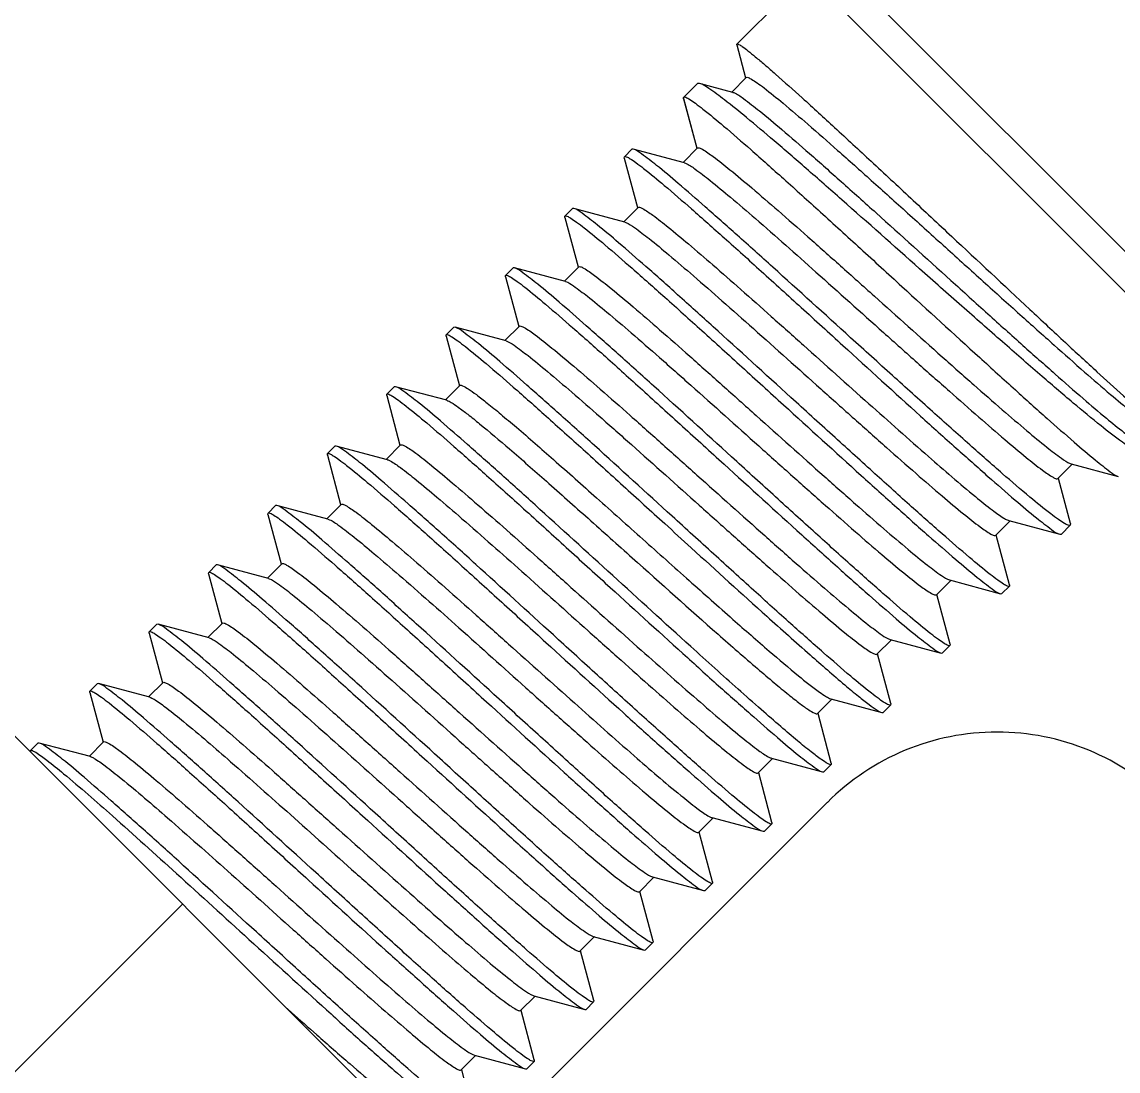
# Model space of a CAD drawing. Extents: x -1396510 to 1250330, y -1892470 to 1623980.
# Drawn here: x -1171355.9 to -1171247.2, y -62506.5 to -62402.5 of the extents above; entities that cross this region are included whole.
import ezdxf

# ---------------------------------------------------------------- set-up
doc = ezdxf.new("R2010")
doc.units = 0
doc.header["$LTSCALE"] = 1000
doc.header["$MEASUREMENT"] = 0

msp = doc.modelspace()

# ---------------------------------------------------------------- linework, layer by layer
at = {"linetype": 'Continuous'}
for p, q in [((-1171231.93, -62439.85), (-1171279.8, -62391.98)), ((-1171285.01, -62404.68), (-1171278.08, -62397.74)), ((-1171278.08, -62397.74), (-1171237.69, -62438.13)), ((-1171285.02, -62404.76), (-1171285.01, -62404.68)), ((-1171285.02, -62404.76), (-1171284.15, -62408.01)), ((-1171284.1, -62408), (-1171285.53, -62409.43)), ((-1171290.29, -62409.95), (-1171288.93, -62408.59)), ((-1171288.72, -62408.58), (-1171288.93, -62408.59)), ((-1171285.41, -62409.46), (-1171288.72, -62408.58)), ((-1171285.41, -62409.46), (-1171285.32, -62409.49)), ((-1171290.3, -62409.98), (-1171290.29, -62409.95)), ((-1171290.3, -62410.09), (-1171290.3, -62409.98)), ((-1171288.95, -62415.02), (-1171290.3, -62409.98)), ((-1171290.3, -62410.09), (-1171288.98, -62415)), ((-1171288.93, -62414.98), (-1171290.35, -62416.41)), ((-1171296.19, -62415.98), (-1171296.18, -62415.84)), ((-1171296.19, -62415.98), (-1171294.87, -62420.89)), ((-1171296.18, -62415.84), (-1171295.44, -62415.1)), ((-1171295.3, -62415.09), (-1171295.44, -62415.1)), ((-1171290.23, -62416.44), (-1171295.3, -62415.09)), ((-1171290.23, -62416.44), (-1171290.1, -62416.49)), ((-1171302.07, -62421.73), (-1171301.33, -62420.99)), ((-1171301.19, -62420.98), (-1171301.33, -62420.99)), ((-1171296.12, -62422.33), (-1171301.19, -62420.98)), ((-1171294.81, -62420.87), (-1171296.24, -62422.3)), ((-1171302.08, -62421.87), (-1171302.07, -62421.73)), ((-1171302.08, -62421.87), (-1171300.76, -62426.78)), ((-1171296.12, -62422.33), (-1171296.04, -62422.36)), ((-1171307.96, -62427.62), (-1171307.22, -62426.88)), ((-1171307.08, -62426.87), (-1171307.22, -62426.88)), ((-1171302.01, -62428.22), (-1171307.08, -62426.87)), ((-1171300.7, -62426.76), (-1171302.13, -62428.19)), ((-1171307.97, -62427.76), (-1171307.96, -62427.62)), ((-1171307.97, -62427.76), (-1171306.65, -62432.67)), ((-1171313.85, -62433.65), (-1171313.84, -62433.51)), ((-1171313.84, -62433.51), (-1171313.11, -62432.77)), ((-1171312.97, -62432.76), (-1171313.11, -62432.77)), ((-1171307.9, -62434.11), (-1171312.97, -62432.76)), ((-1171306.59, -62432.65), (-1171308.02, -62434.08)), ((-1171313.85, -62433.65), (-1171312.54, -62438.56)), ((-1171319.73, -62439.4), (-1171319, -62438.66)), ((-1171318.86, -62438.65), (-1171319, -62438.66)), ((-1171313.79, -62440), (-1171318.86, -62438.65)), ((-1171312.48, -62438.54), (-1171313.91, -62439.97)), ((-1171390.49, -62439.47), (-1171189.09, -62640.87)), ((-1171319.74, -62439.54), (-1171319.73, -62439.4)), ((-1171319.74, -62439.54), (-1171318.43, -62444.45)), ((-1171318.37, -62444.43), (-1171319.8, -62445.86)), ((-1171325.63, -62445.43), (-1171325.62, -62445.29)), ((-1171325.63, -62445.43), (-1171324.32, -62450.34)), ((-1171325.62, -62445.29), (-1171324.89, -62444.55)), ((-1171324.75, -62444.54), (-1171324.89, -62444.55)), ((-1171319.68, -62445.89), (-1171324.75, -62444.54)), ((-1171253.19, -62447.76), (-1171251.76, -62446.33)), ((-1171251.96, -62446.27), (-1171251.88, -62446.3)), ((-1171251.88, -62446.3), (-1171247.22, -62447.55)), ((-1171251.94, -62452.22), (-1171253.13, -62447.75)), ((-1171331.51, -62451.18), (-1171330.78, -62450.44)), ((-1171330.64, -62450.43), (-1171330.78, -62450.44)), ((-1171325.57, -62451.78), (-1171330.64, -62450.43)), ((-1171324.26, -62450.32), (-1171325.69, -62451.75)), ((-1171331.52, -62451.32), (-1171331.51, -62451.18)), ((-1171331.52, -62451.32), (-1171330.21, -62456.23)), ((-1171325.57, -62451.78), (-1171325.41, -62451.84)), ((-1171259.35, -62453.39), (-1171257.92, -62451.97)), ((-1171258.04, -62451.93), (-1171252.98, -62453.29)), ((-1171252.84, -62453.28), (-1171251.96, -62452.39)), ((-1171251.94, -62452.22), (-1171251.96, -62452.39)), ((-1171257.99, -62458.3), (-1171259.3, -62453.38)), ((-1171252.98, -62453.29), (-1171252.84, -62453.28)), ((-1171337.4, -62457.07), (-1171336.67, -62456.33)), ((-1171336.53, -62456.32), (-1171336.67, -62456.33)), ((-1171331.46, -62457.67), (-1171336.53, -62456.32)), ((-1171330.15, -62456.21), (-1171331.58, -62457.64)), ((-1171337.41, -62457.21), (-1171337.4, -62457.07)), ((-1171337.41, -62457.21), (-1171336.1, -62462.12)), ((-1171331.46, -62457.67), (-1171331.41, -62457.69)), ((-1171265.24, -62459.28), (-1171263.81, -62457.86)), ((-1171263.93, -62457.82), (-1171258.87, -62459.18)), ((-1171258.73, -62459.17), (-1171258, -62458.44)), ((-1171257.99, -62458.3), (-1171258, -62458.44)), ((-1171263.88, -62464.19), (-1171265.19, -62459.27)), ((-1171258.87, -62459.18), (-1171258.73, -62459.17)), ((-1171343.29, -62462.96), (-1171342.56, -62462.22)), ((-1171342.42, -62462.21), (-1171342.56, -62462.22)), ((-1171337.35, -62463.56), (-1171342.42, -62462.21)), ((-1171336.04, -62462.1), (-1171337.47, -62463.53)), ((-1171343.3, -62463.1), (-1171343.29, -62462.96)), ((-1171343.3, -62463.1), (-1171341.99, -62468.01)), ((-1171271.13, -62465.17), (-1171269.7, -62463.75)), ((-1171269.82, -62463.71), (-1171264.76, -62465.07)), ((-1171264.76, -62465.07), (-1171264.62, -62465.06)), ((-1171264.62, -62465.06), (-1171263.89, -62464.33)), ((-1171263.88, -62464.19), (-1171263.89, -62464.33)), ((-1171269.77, -62470.08), (-1171271.08, -62465.16)), ((-1171349.18, -62468.85), (-1171348.45, -62468.11)), ((-1171348.31, -62468.1), (-1171348.45, -62468.11)), ((-1171343.24, -62469.45), (-1171348.31, -62468.1)), ((-1171341.93, -62467.99), (-1171343.36, -62469.42)), ((-1171349.19, -62468.99), (-1171349.18, -62468.85)), ((-1171349.19, -62468.99), (-1171347.88, -62473.9)), ((-1171277.02, -62471.06), (-1171275.59, -62469.64)), ((-1171275.71, -62469.6), (-1171270.65, -62470.96)), ((-1171270.51, -62470.95), (-1171269.78, -62470.22)), ((-1171269.77, -62470.08), (-1171269.78, -62470.22)), ((-1171275.66, -62475.97), (-1171276.97, -62471.05)), ((-1171270.65, -62470.96), (-1171270.51, -62470.95)), ((-1171355.09, -62474.75), (-1171355.07, -62474.74)), ((-1171355.07, -62474.74), (-1171354.34, -62474)), ((-1171355.07, -62474.74), (-1171355.06, -62474.73)), ((-1171354.2, -62473.99), (-1171354.34, -62474)), ((-1171349.13, -62475.34), (-1171354.2, -62473.99)), ((-1171347.82, -62473.88), (-1171349.25, -62475.31)), ((-1171282.91, -62476.95), (-1171281.48, -62475.52)), ((-1171281.6, -62475.49), (-1171276.54, -62476.85)), ((-1171281.55, -62481.86), (-1171282.86, -62476.94)), ((-1171276.54, -62476.85), (-1171276.4, -62476.84)), ((-1171276.4, -62476.84), (-1171275.67, -62476.11)), ((-1171275.66, -62475.97), (-1171275.67, -62476.11)), ((-1171276.05, -62479.87), (-1171309.7, -62513.53)), ((-1171287.49, -62481.38), (-1171282.43, -62482.74)), ((-1171288.8, -62482.84), (-1171287.37, -62481.41)), ((-1171282.29, -62482.73), (-1171281.56, -62482)), ((-1171281.55, -62481.86), (-1171281.56, -62482)), ((-1171287.44, -62487.75), (-1171288.75, -62482.83)), ((-1171282.43, -62482.74), (-1171282.29, -62482.73)), ((-1171294.69, -62488.73), (-1171293.26, -62487.3)), ((-1171293.38, -62487.27), (-1171288.32, -62488.63)), ((-1171288.18, -62488.62), (-1171287.45, -62487.89)), ((-1171287.44, -62487.75), (-1171287.45, -62487.89)), ((-1171293.33, -62493.64), (-1171294.64, -62488.72)), ((-1171288.32, -62488.63), (-1171288.18, -62488.62)), ((-1171366.93, -62516.88), (-1171340.01, -62489.96)), ((-1171300.58, -62494.62), (-1171299.15, -62493.19)), ((-1171299.27, -62493.16), (-1171294.21, -62494.52)), ((-1171294.07, -62494.51), (-1171293.34, -62493.78)), ((-1171293.33, -62493.64), (-1171293.34, -62493.78)), ((-1171299.22, -62499.53), (-1171300.53, -62494.61)), ((-1171294.21, -62494.52), (-1171294.07, -62494.51)), ((-1171306.47, -62500.51), (-1171305.04, -62499.08)), ((-1171305.23, -62499.03), (-1171305.16, -62499.05)), ((-1171305.16, -62499.05), (-1171300.1, -62500.41)), ((-1171299.96, -62500.4), (-1171299.23, -62499.67)), ((-1171299.22, -62499.53), (-1171299.23, -62499.67)), ((-1171305.11, -62505.42), (-1171306.42, -62500.5)), ((-1171300.1, -62500.41), (-1171299.96, -62500.4)), ((-1171327.31, -62502.38), (-1171326.69, -62502.92)), ((-1171312.36, -62506.4), (-1171310.93, -62504.97)), ((-1171311.22, -62504.88), (-1171311.05, -62504.94)), ((-1171311.05, -62504.94), (-1171305.99, -62506.3)), ((-1171311, -62511.3), (-1171312.31, -62506.39)), ((-1171305.99, -62506.3), (-1171305.85, -62506.29)), ((-1171305.85, -62506.29), (-1171305.12, -62505.56)), ((-1171305.11, -62505.42), (-1171305.12, -62505.56))]:
    msp.add_line(p, q, dxfattribs=at)
for centre, radius, start, end in [((-1171259.22, -62496.7), 23.8, 44.9999, 135.0001), ((-1170677.4, -61767.7), 980.88, 228.30705, 228.50346)]:
    msp.add_arc(centre, radius, start, end, dxfattribs=at)
for points, knots in [([(-1171285.01, -62404.68), (-1171284.97, -62404.64), (-1171284.74, -62404.75), (-1171284.42, -62404.95), (-1171283.85, -62405.39), (-1171283.13, -62405.98), (-1171282.21, -62406.76), (-1171280.65, -62408.11), (-1171278.34, -62410.19), (-1171275.18, -62413.08), (-1171271.6, -62416.39), (-1171267.73, -62420), (-1171265.07, -62422.49), (-1171263.71, -62423.76)], [0, 0, 0, 0, 0.005975, 0.020757, 0.044787, 0.077931, 0.119904, 0.170322, 0.294497, 0.445723, 0.618225, 0.805372, 1, 1, 1, 1]), ([(-1171284.1, -62408), (-1171284.05, -62407.95), (-1171283.82, -62408.01), (-1171283.5, -62408.2), (-1171282.95, -62408.55), (-1171281.91, -62409.33), (-1171280.23, -62410.7), (-1171277.8, -62412.78), (-1171274.89, -62415.33), (-1171271.6, -62418.27), (-1171268.04, -62421.48), (-1171264.34, -62424.82), (-1171260.63, -62428.18), (-1171257.04, -62431.42), (-1171253.69, -62434.41), (-1171250.7, -62437.07), (-1171248.16, -62439.26), (-1171246.15, -62440.96), (-1171244.73, -62442.02), (-1171243.98, -62442.57), (-1171243.69, -62442.65)], [0, 0, 0, 0, 0.003408, 0.010859, 0.022746, 0.039043, 0.084265, 0.144846, 0.218467, 0.302327, 0.393271, 0.487922, 0.582812, 0.674511, 0.759756, 0.835562, 0.899325, 0.948916, 0.982758, 1, 1, 1, 1]), ([(-1171266.9, -62426.95), (-1171269.47, -62424.67), (-1171273.21, -62421.35), (-1171278.02, -62417.12), (-1171281.17, -62414.39), (-1171283.86, -62412.12), (-1171286.01, -62410.36), (-1171287.55, -62409.24), (-1171288.39, -62408.67), (-1171288.72, -62408.58)], [0, 0, 0, 0, 0.36061, 0.525686, 0.673058, 0.797798, 0.895751, 0.96375, 1, 1, 1, 1]), ([(-1171285.32, -62409.49), (-1171284.98, -62409.62), (-1171284.12, -62410.25), (-1171282.54, -62411.47), (-1171280.37, -62413.31), (-1171277.67, -62415.65), (-1171274.56, -62418.41), (-1171269.89, -62422.6), (-1171265.05, -62426.98), (-1171260.2, -62431.37), (-1171256.76, -62434.47), (-1171253.61, -62437.27), (-1171250.85, -62439.69), (-1171248.59, -62441.62), (-1171247.02, -62442.9), (-1171246.06, -62443.61), (-1171245.56, -62443.94), (-1171245.26, -62444.1), (-1171245.05, -62444.15), (-1171245.01, -62444.11)], [0, 0, 0, 0, 0.020955, 0.059103, 0.113123, 0.180989, 0.260159, 0.347694, 0.534881, 0.627806, 0.715891, 0.796084, 0.865657, 0.922292, 0.964169, 0.979163, 0.990063, 0.996877, 1, 1, 1, 1]), ([(-1171290.29, -62409.95), (-1171290.24, -62409.9), (-1171289.99, -62409.98), (-1171289.65, -62410.19), (-1171289.06, -62410.59), (-1171287.94, -62411.46), (-1171286.1, -62412.99), (-1171283.45, -62415.3), (-1171280.25, -62418.15), (-1171276.63, -62421.42), (-1171272.72, -62424.99), (-1171270.03, -62427.45), (-1171268.66, -62428.71)], [0, 0, 0, 0, 0.006592, 0.021615, 0.045765, 0.07897, 0.171361, 0.295434, 0.446486, 0.618762, 0.805651, 1, 1, 1, 1]), ([(-1171288.93, -62414.98), (-1171288.89, -62414.94), (-1171288.68, -62414.98), (-1171288.18, -62415.25), (-1171287.12, -62415.99), (-1171285.52, -62417.27), (-1171283.38, -62419.07), (-1171280.81, -62421.29), (-1171277.88, -62423.87), (-1171274.7, -62426.7), (-1171270.27, -62430.67), (-1171265.87, -62434.62), (-1171261.64, -62438.37), (-1171258.84, -62440.83), (-1171256.43, -62442.89), (-1171254.48, -62444.52), (-1171253.06, -62445.6), (-1171252.28, -62446.15), (-1171251.96, -62446.27)], [0, 0, 0, 0, 0.003423, 0.010579, 0.037456, 0.080663, 0.138775, 0.209755, 0.291087, 0.37988, 0.472977, 0.658847, 0.745051, 0.822663, 0.888974, 0.9417, 0.979072, 1, 1, 1, 1]), ([(-1171296.18, -62415.84), (-1171296.13, -62415.79), (-1171295.88, -62415.87), (-1171295.54, -62416.08), (-1171294.95, -62416.48), (-1171293.82, -62417.35), (-1171291.98, -62418.88), (-1171289.33, -62421.18), (-1171286.13, -62424.02), (-1171282.5, -62427.29), (-1171278.58, -62430.85), (-1171275.88, -62433.31), (-1171274.51, -62434.56)], [0, 0, 0, 0, 0.006599, 0.021626, 0.045783, 0.07899, 0.17139, 0.295472, 0.446527, 0.618792, 0.805664, 1, 1, 1, 1]), ([(-1171273.74, -62433.79), (-1171276.31, -62431.46), (-1171280.05, -62428.06), (-1171284.86, -62423.74), (-1171287.98, -62420.96), (-1171290.64, -62418.66), (-1171292.74, -62416.87), (-1171294.21, -62415.76), (-1171294.99, -62415.18), (-1171295.3, -62415.09)], [0, 0, 0, 0, 0.364383, 0.530802, 0.678899, 0.80359, 0.900608, 0.966703, 1, 1, 1, 1]), ([(-1171290.1, -62416.49), (-1171289.77, -62416.63), (-1171288.95, -62417.21), (-1171287.48, -62418.34), (-1171285.49, -62420), (-1171281.98, -62423.01), (-1171276.93, -62427.5), (-1171271.6, -62432.28), (-1171267.19, -62436.22), (-1171264.04, -62439.02), (-1171261.15, -62441.57), (-1171258.62, -62443.76), (-1171256.52, -62445.52), (-1171254.95, -62446.78), (-1171253.92, -62447.5), (-1171253.42, -62447.77), (-1171253.22, -62447.8), (-1171253.19, -62447.76)], [0, 0, 0, 0, 0.022337, 0.061116, 0.115132, 0.182525, 0.347585, 0.533263, 0.62576, 0.713694, 0.794001, 0.863897, 0.920985, 0.963343, 0.989649, 0.996648, 1, 1, 1, 1]), ([(-1171279.66, -62439.72), (-1171282.23, -62437.38), (-1171285.96, -62433.97), (-1171290.76, -62429.64), (-1171293.89, -62426.86), (-1171296.54, -62424.55), (-1171298.63, -62422.76), (-1171300.11, -62421.66), (-1171300.88, -62421.06), (-1171301.19, -62420.98)], [0, 0, 0, 0, 0.364458, 0.5309, 0.679013, 0.803707, 0.900705, 0.96676, 1, 1, 1, 1]), ([(-1171294.81, -62420.87), (-1171294.78, -62420.84), (-1171294.59, -62420.86), (-1171294.12, -62421.11), (-1171293.15, -62421.78), (-1171291.66, -62422.96), (-1171289.67, -62424.62), (-1171287.28, -62426.68), (-1171284.54, -62429.08), (-1171281.55, -62431.74), (-1171277.32, -62435.52), (-1171272.14, -62440.17), (-1171266.47, -62445.2), (-1171262.4, -62448.73), (-1171259.89, -62450.74), (-1171258.95, -62451.44), (-1171258.55, -62451.68)], [0, 0, 0, 0, 0.003276, 0.010003, 0.035189, 0.075723, 0.130391, 0.197437, 0.274674, 0.359569, 0.449334, 0.631602, 0.797703, 0.926003, 0.970542, 1, 1, 1, 1]), ([(-1171302.07, -62421.73), (-1171302.02, -62421.68), (-1171301.77, -62421.76), (-1171301.43, -62421.97), (-1171300.84, -62422.37), (-1171299.71, -62423.24), (-1171297.87, -62424.77), (-1171295.22, -62427.07), (-1171292.02, -62429.91), (-1171288.39, -62433.18), (-1171284.47, -62436.74), (-1171281.77, -62439.2), (-1171280.4, -62440.45)], [0, 0, 0, 0, 0.006599, 0.021626, 0.045783, 0.07899, 0.171387, 0.295463, 0.446517, 0.618788, 0.805663, 1, 1, 1, 1]), ([(-1171296.04, -62422.36), (-1171295.73, -62422.48), (-1171294.95, -62423.03), (-1171293.53, -62424.1), (-1171291.59, -62425.72), (-1171289.18, -62427.78), (-1171286.39, -62430.22), (-1171282.19, -62433.95), (-1171277.82, -62437.87), (-1171273.42, -62441.8), (-1171270.27, -62444.61), (-1171267.38, -62447.16), (-1171264.83, -62449.36), (-1171262.72, -62451.13), (-1171261.13, -62452.4), (-1171260.09, -62453.13), (-1171259.59, -62453.4), (-1171259.39, -62453.43), (-1171259.35, -62453.39)], [0, 0, 0, 0, 0.020991, 0.058538, 0.11151, 0.178089, 0.255944, 0.342332, 0.528306, 0.621317, 0.709946, 0.791063, 0.861805, 0.919689, 0.962708, 0.989461, 0.996585, 1, 1, 1, 1]), ([(-1171263.71, -62423.76), (-1171261.13, -62426.17), (-1171257.38, -62429.68), (-1171252.58, -62434.15), (-1171249.49, -62437.01), (-1171246.88, -62439.37), (-1171245.06, -62440.99), (-1171243.92, -62441.97), (-1171243.32, -62442.46), (-1171242.89, -62442.77), (-1171242.66, -62442.93), (-1171242.57, -62442.95)], [0, 0, 0, 0, 0.370672, 0.539326, 0.688624, 0.813221, 0.908664, 0.94435, 0.971581, 0.990141, 1, 1, 1, 1]), ([(-1171285.55, -62445.6), (-1171288.12, -62443.27), (-1171291.85, -62439.86), (-1171296.65, -62435.53), (-1171299.78, -62432.75), (-1171302.43, -62430.44), (-1171304.52, -62428.65), (-1171306, -62427.55), (-1171306.77, -62426.95), (-1171307.08, -62426.87)], [0, 0, 0, 0, 0.364461, 0.530908, 0.679021, 0.80371, 0.900704, 0.966759, 1, 1, 1, 1]), ([(-1171300.7, -62426.76), (-1171300.67, -62426.72), (-1171300.46, -62426.76), (-1171299.95, -62427.03), (-1171298.9, -62427.78), (-1171297.28, -62429.07), (-1171295.13, -62430.87), (-1171292.55, -62433.11), (-1171289.61, -62435.7), (-1171286.42, -62438.54), (-1171281.98, -62442.52), (-1171277.58, -62446.46), (-1171273.36, -62450.2), (-1171270.59, -62452.63), (-1171268.21, -62454.65), (-1171266.32, -62456.23), (-1171264.96, -62457.23), (-1171264.23, -62457.74), (-1171263.93, -62457.82)], [0, 0, 0, 0, 0.003453, 0.010691, 0.037881, 0.081592, 0.14037, 0.212138, 0.294327, 0.383985, 0.477885, 0.664851, 0.751185, 0.82854, 0.894141, 0.945651, 0.981282, 1, 1, 1, 1]), ([(-1171244.76, -62445.2), (-1171244.82, -62445.25), (-1171245.08, -62445.23), (-1171245.75, -62444.89), (-1171247.09, -62443.98), (-1171249.15, -62442.36), (-1171251.87, -62440.11), (-1171255.12, -62437.33), (-1171258.8, -62434.11), (-1171262.78, -62430.61), (-1171265.51, -62428.18), (-1171266.9, -62426.95)], [0, 0, 0, 0, 0.00776, 0.023279, 0.080973, 0.173371, 0.297247, 0.447964, 0.619802, 0.806185, 1, 1, 1, 1]), ([(-1171307.96, -62427.62), (-1171307.91, -62427.57), (-1171307.66, -62427.65), (-1171307.32, -62427.86), (-1171306.73, -62428.26), (-1171305.6, -62429.13), (-1171303.76, -62430.66), (-1171301.11, -62432.96), (-1171297.9, -62435.8), (-1171294.28, -62439.07), (-1171290.36, -62442.63), (-1171287.66, -62445.09), (-1171286.29, -62446.34)], [0, 0, 0, 0, 0.006599, 0.021625, 0.045781, 0.078987, 0.171384, 0.295462, 0.446514, 0.618783, 0.805661, 1, 1, 1, 1]), ([(-1171302.01, -62428.22), (-1171301.72, -62428.3), (-1171300.99, -62428.82), (-1171299.63, -62429.82), (-1171297.74, -62431.39), (-1171295.36, -62433.42), (-1171292.59, -62435.84), (-1171288.37, -62439.58), (-1171283.97, -62443.53), (-1171279.53, -62447.5), (-1171276.34, -62450.34), (-1171273.4, -62452.93), (-1171270.81, -62455.17), (-1171268.66, -62456.98), (-1171267.05, -62458.27), (-1171265.99, -62459.01), (-1171265.49, -62459.29), (-1171265.28, -62459.32), (-1171265.24, -62459.28)], [0, 0, 0, 0, 0.01868, 0.054278, 0.105765, 0.171349, 0.248696, 0.335028, 0.522011, 0.615926, 0.705601, 0.787809, 0.859594, 0.918387, 0.96211, 0.989307, 0.996546, 1, 1, 1, 1]), ([(-1171268.66, -62428.71), (-1171266.09, -62431.06), (-1171262.34, -62434.49), (-1171257.54, -62438.85), (-1171254.42, -62441.66), (-1171251.78, -62443.98), (-1171249.71, -62445.77), (-1171248.26, -62446.88), (-1171247.51, -62447.47), (-1171247.22, -62447.55)], [0, 0, 0, 0, 0.366158, 0.533208, 0.681646, 0.806314, 0.902893, 0.968094, 1, 1, 1, 1]), ([(-1171313.84, -62433.51), (-1171313.8, -62433.46), (-1171313.55, -62433.54), (-1171313.21, -62433.75), (-1171312.62, -62434.15), (-1171311.49, -62435.02), (-1171309.65, -62436.55), (-1171307, -62438.85), (-1171303.79, -62441.69), (-1171300.17, -62444.96), (-1171296.25, -62448.52), (-1171293.55, -62450.98), (-1171292.18, -62452.23)], [0, 0, 0, 0, 0.006599, 0.021626, 0.045784, 0.078991, 0.17139, 0.295471, 0.446526, 0.618793, 0.805664, 1, 1, 1, 1]), ([(-1171291.44, -62451.49), (-1171294.01, -62449.16), (-1171297.74, -62445.75), (-1171302.54, -62441.42), (-1171305.67, -62438.64), (-1171308.32, -62436.33), (-1171310.41, -62434.54), (-1171311.89, -62433.44), (-1171312.66, -62432.84), (-1171312.97, -62432.76)], [0, 0, 0, 0, 0.364466, 0.530912, 0.679022, 0.803712, 0.900708, 0.966761, 1, 1, 1, 1]), ([(-1171306.59, -62432.65), (-1171306.56, -62432.61), (-1171306.35, -62432.65), (-1171305.84, -62432.92), (-1171304.79, -62433.67), (-1171303.17, -62434.96), (-1171301.02, -62436.76), (-1171298.44, -62439), (-1171295.5, -62441.59), (-1171292.31, -62444.43), (-1171287.87, -62448.41), (-1171283.47, -62452.35), (-1171279.25, -62456.09), (-1171276.48, -62458.52), (-1171274.1, -62460.54), (-1171272.21, -62462.12), (-1171270.85, -62463.12), (-1171270.12, -62463.63), (-1171269.82, -62463.71)], [0, 0, 0, 0, 0.003454, 0.01069, 0.03788, 0.081592, 0.14037, 0.212137, 0.294327, 0.383985, 0.477885, 0.664852, 0.751185, 0.82854, 0.894141, 0.945652, 0.981282, 1, 1, 1, 1]), ([(-1171307.9, -62434.11), (-1171307.61, -62434.19), (-1171306.88, -62434.71), (-1171305.52, -62435.71), (-1171303.63, -62437.28), (-1171301.25, -62439.31), (-1171298.48, -62441.73), (-1171294.26, -62445.47), (-1171289.86, -62449.42), (-1171285.42, -62453.39), (-1171282.23, -62456.23), (-1171279.29, -62458.82), (-1171276.7, -62461.06), (-1171274.55, -62462.87), (-1171272.94, -62464.16), (-1171271.88, -62464.9), (-1171271.38, -62465.18), (-1171271.17, -62465.21), (-1171271.13, -62465.17)], [0, 0, 0, 0, 0.01868, 0.054279, 0.105765, 0.171349, 0.248696, 0.335028, 0.522011, 0.615925, 0.705601, 0.787808, 0.859593, 0.918386, 0.962109, 0.989307, 0.996546, 1, 1, 1, 1]), ([(-1171274.51, -62434.56), (-1171271.95, -62436.9), (-1171268.21, -62440.3), (-1171263.41, -62444.63), (-1171260.29, -62447.41), (-1171257.64, -62449.72), (-1171255.55, -62451.51), (-1171254.07, -62452.62), (-1171253.29, -62453.21), (-1171252.98, -62453.29)], [0, 0, 0, 0, 0.36438, 0.530794, 0.678893, 0.803589, 0.900608, 0.966702, 1, 1, 1, 1]), ([(-1171251.96, -62452.39), (-1171252, -62452.44), (-1171252.26, -62452.38), (-1171252.61, -62452.17), (-1171253.21, -62451.78), (-1171254.35, -62450.93), (-1171256.21, -62449.41), (-1171258.87, -62447.12), (-1171262.09, -62444.29), (-1171265.72, -62441.03), (-1171269.66, -62437.49), (-1171272.36, -62435.04), (-1171273.74, -62433.79)], [0, 0, 0, 0, 0.006918, 0.022071, 0.046289, 0.079523, 0.171915, 0.295933, 0.446891, 0.619047, 0.805796, 1, 1, 1, 1]), ([(-1171297.33, -62457.38), (-1171299.9, -62455.05), (-1171303.63, -62451.64), (-1171308.43, -62447.31), (-1171311.56, -62444.53), (-1171314.21, -62442.22), (-1171316.3, -62440.43), (-1171317.78, -62439.33), (-1171318.55, -62438.73), (-1171318.86, -62438.65)], [0, 0, 0, 0, 0.364457, 0.5309, 0.679014, 0.803707, 0.900705, 0.966759, 1, 1, 1, 1]), ([(-1171312.48, -62438.54), (-1171312.42, -62438.48), (-1171312.06, -62438.62), (-1171311.59, -62438.91), (-1171310.74, -62439.51), (-1171309.68, -62440.35), (-1171308.36, -62441.43), (-1171306.16, -62443.29), (-1171302.99, -62446.06), (-1171298.82, -62449.77), (-1171294.34, -62453.78), (-1171289.84, -62457.8), (-1171286.86, -62460.45), (-1171285.41, -62461.73)], [0, 0, 0, 0, 0.007395, 0.024841, 0.052899, 0.091256, 0.139324, 0.196326, 0.333257, 0.493011, 0.665004, 0.837814, 1, 1, 1, 1]), ([(-1171319.73, -62439.4), (-1171319.69, -62439.35), (-1171319.44, -62439.43), (-1171319.1, -62439.64), (-1171318.51, -62440.04), (-1171317.38, -62440.91), (-1171315.54, -62442.44), (-1171312.89, -62444.74), (-1171309.68, -62447.58), (-1171306.06, -62450.85), (-1171302.14, -62454.41), (-1171299.44, -62456.87), (-1171298.07, -62458.12)], [0, 0, 0, 0, 0.006598, 0.021625, 0.045781, 0.078988, 0.171384, 0.295459, 0.446511, 0.618782, 0.805661, 1, 1, 1, 1]), ([(-1171313.79, -62440), (-1171313.63, -62440.04), (-1171313.24, -62440.27), (-1171312.56, -62440.74), (-1171311.62, -62441.45), (-1171309.92, -62442.82), (-1171307.32, -62445.03), (-1171303.74, -62448.17), (-1171299.69, -62451.78), (-1171294.02, -62456.85), (-1171289.74, -62460.69), (-1171286.89, -62463.2)], [0, 0, 0, 0, 0.013818, 0.037342, 0.070418, 0.112612, 0.221771, 0.358329, 0.51407, 0.679595, 1, 1, 1, 1]), ([(-1171258, -62458.44), (-1171258.04, -62458.48), (-1171258.29, -62458.4), (-1171258.63, -62458.2), (-1171259.22, -62457.79), (-1171260.35, -62456.93), (-1171262.19, -62455.4), (-1171264.85, -62453.09), (-1171268.05, -62450.25), (-1171271.67, -62446.98), (-1171275.59, -62443.42), (-1171278.29, -62440.97), (-1171279.66, -62439.72)], [0, 0, 0, 0, 0.006599, 0.021626, 0.045783, 0.07899, 0.17139, 0.295472, 0.446527, 0.618792, 0.805664, 1, 1, 1, 1]), ([(-1171280.4, -62440.45), (-1171277.83, -62442.79), (-1171274.1, -62446.19), (-1171269.3, -62450.52), (-1171266.18, -62453.3), (-1171263.53, -62455.61), (-1171261.43, -62457.4), (-1171259.96, -62458.51), (-1171259.18, -62459.1), (-1171258.87, -62459.18)], [0, 0, 0, 0, 0.364388, 0.530807, 0.678903, 0.803593, 0.90061, 0.966703, 1, 1, 1, 1]), ([(-1171318.37, -62444.43), (-1171318.34, -62444.39), (-1171318.14, -62444.42), (-1171317.65, -62444.68), (-1171316.65, -62445.38), (-1171315.11, -62446.61), (-1171313.06, -62448.33), (-1171310.59, -62450.46), (-1171307.76, -62452.94), (-1171304.69, -62455.67), (-1171300.37, -62459.54), (-1171295.13, -62464.24), (-1171290.13, -62468.67), (-1171286.63, -62471.69), (-1171284.61, -62473.38), (-1171283.08, -62474.58), (-1171282.22, -62475.2), (-1171281.86, -62475.38)], [0, 0, 0, 0, 0.003347, 0.010273, 0.036252, 0.078044, 0.134342, 0.203263, 0.282469, 0.369263, 0.460682, 0.644854, 0.810039, 0.878342, 0.933909, 0.974886, 1, 1, 1, 1]), ([(-1171325.62, -62445.29), (-1171325.58, -62445.24), (-1171325.33, -62445.32), (-1171324.99, -62445.53), (-1171324.4, -62445.93), (-1171323.27, -62446.8), (-1171321.43, -62448.33), (-1171318.78, -62450.63), (-1171315.57, -62453.47), (-1171311.95, -62456.74), (-1171308.03, -62460.3), (-1171305.33, -62462.76), (-1171303.96, -62464.01)], [0, 0, 0, 0, 0.006599, 0.021625, 0.045782, 0.078988, 0.171386, 0.295466, 0.446519, 0.618787, 0.805663, 1, 1, 1, 1]), ([(-1171303.22, -62463.27), (-1171305.79, -62460.94), (-1171309.52, -62457.53), (-1171314.32, -62453.2), (-1171317.45, -62450.42), (-1171320.1, -62448.11), (-1171322.19, -62446.32), (-1171323.67, -62445.21), (-1171324.44, -62444.62), (-1171324.75, -62444.54)], [0, 0, 0, 0, 0.364465, 0.530912, 0.679024, 0.803711, 0.900705, 0.96676, 1, 1, 1, 1]), ([(-1171319.4, -62446.01), (-1171319.04, -62446.2), (-1171318.17, -62446.82), (-1171316.64, -62448.03), (-1171314.61, -62449.73), (-1171311.11, -62452.75), (-1171306.11, -62457.18), (-1171300.87, -62461.88), (-1171296.56, -62465.74), (-1171293.49, -62468.47), (-1171290.68, -62470.94), (-1171288.21, -62473.07), (-1171286.16, -62474.78), (-1171284.63, -62476), (-1171283.63, -62476.7), (-1171283.14, -62476.96), (-1171282.95, -62476.99), (-1171282.91, -62476.95)], [0, 0, 0, 0, 0.025452, 0.066707, 0.122484, 0.190926, 0.356185, 0.540209, 0.631499, 0.718144, 0.797196, 0.865969, 0.922139, 0.963832, 0.989749, 0.996659, 1, 1, 1, 1]), ([(-1171286.29, -62446.34), (-1171283.72, -62448.68), (-1171279.99, -62452.08), (-1171275.19, -62456.41), (-1171272.07, -62459.19), (-1171269.42, -62461.5), (-1171267.32, -62463.29), (-1171265.85, -62464.4), (-1171265.07, -62464.99), (-1171264.76, -62465.07)], [0, 0, 0, 0, 0.36438, 0.530799, 0.678898, 0.803591, 0.900607, 0.966701, 1, 1, 1, 1]), ([(-1171263.89, -62464.33), (-1171263.93, -62464.37), (-1171264.18, -62464.29), (-1171264.52, -62464.09), (-1171265.11, -62463.68), (-1171266.24, -62462.82), (-1171268.08, -62461.29), (-1171270.74, -62458.98), (-1171273.94, -62456.14), (-1171277.56, -62452.87), (-1171281.48, -62449.31), (-1171284.18, -62446.86), (-1171285.55, -62445.6)], [0, 0, 0, 0, 0.006598, 0.021625, 0.045781, 0.078987, 0.171384, 0.295461, 0.446511, 0.618782, 0.805661, 1, 1, 1, 1]), ([(-1171309.11, -62469.16), (-1171311.68, -62466.83), (-1171315.41, -62463.42), (-1171320.21, -62459.09), (-1171323.34, -62456.31), (-1171325.99, -62454), (-1171328.08, -62452.21), (-1171329.56, -62451.1), (-1171330.33, -62450.51), (-1171330.64, -62450.43)], [0, 0, 0, 0, 0.364464, 0.530908, 0.67902, 0.803711, 0.900708, 0.966761, 1, 1, 1, 1]), ([(-1171324.26, -62450.32), (-1171324.23, -62450.28), (-1171324.03, -62450.31), (-1171323.56, -62450.56), (-1171322.57, -62451.25), (-1171321.06, -62452.45), (-1171319.05, -62454.13), (-1171316.62, -62456.22), (-1171313.85, -62458.66), (-1171310.82, -62461.35), (-1171306.56, -62465.16), (-1171301.35, -62469.84), (-1171295.68, -62474.86), (-1171291.64, -62478.36), (-1171289.18, -62480.31), (-1171288.27, -62480.98), (-1171287.89, -62481.2)], [0, 0, 0, 0, 0.003305, 0.010114, 0.035629, 0.076684, 0.132028, 0.199852, 0.277906, 0.36359, 0.454044, 0.637108, 0.802836, 0.929298, 0.972356, 1, 1, 1, 1]), ([(-1171331.51, -62451.18), (-1171331.47, -62451.13), (-1171331.22, -62451.21), (-1171330.88, -62451.42), (-1171330.29, -62451.82), (-1171329.16, -62452.69), (-1171327.32, -62454.22), (-1171324.67, -62456.52), (-1171321.46, -62459.36), (-1171317.84, -62462.63), (-1171313.92, -62466.19), (-1171311.22, -62468.65), (-1171309.85, -62469.9)], [0, 0, 0, 0, 0.006599, 0.021626, 0.045784, 0.078991, 0.171389, 0.295469, 0.446525, 0.618793, 0.805664, 1, 1, 1, 1]), ([(-1171325.41, -62451.84), (-1171325.08, -62451.99), (-1171324.26, -62452.57), (-1171322.79, -62453.7), (-1171320.81, -62455.36), (-1171317.33, -62458.34), (-1171312.33, -62462.78), (-1171307.06, -62467.51), (-1171302.7, -62471.41), (-1171299.58, -62474.18), (-1171296.72, -62476.7), (-1171294.21, -62478.87), (-1171292.12, -62480.62), (-1171290.55, -62481.87), (-1171289.53, -62482.59), (-1171289.04, -62482.85), (-1171288.84, -62482.88), (-1171288.8, -62482.84)], [0, 0, 0, 0, 0.022884, 0.062013, 0.116185, 0.183563, 0.348248, 0.533395, 0.625672, 0.713454, 0.793688, 0.863588, 0.920738, 0.96319, 0.989584, 0.996617, 1, 1, 1, 1]), ([(-1171269.78, -62470.22), (-1171269.82, -62470.26), (-1171270.07, -62470.18), (-1171270.41, -62469.98), (-1171271, -62469.57), (-1171272.13, -62468.71), (-1171273.97, -62467.18), (-1171276.63, -62464.87), (-1171279.83, -62462.03), (-1171283.45, -62458.76), (-1171287.37, -62455.2), (-1171290.07, -62452.75), (-1171291.44, -62451.49)], [0, 0, 0, 0, 0.006599, 0.021626, 0.045785, 0.078992, 0.171389, 0.295467, 0.446521, 0.618792, 0.805664, 1, 1, 1, 1]), ([(-1171258.55, -62451.68), (-1171258.5, -62451.72), (-1171258.34, -62451.81), (-1171258.17, -62451.9), (-1171258.04, -62451.93)], [0, 0, 0, 0, 0.319512, 1, 1, 1, 1]), ([(-1171292.18, -62452.23), (-1171291.3, -62453.03), (-1171287.93, -62456.1), (-1171284.56, -62459.17), (-1171282.05, -62461.42)], [0, 0, 0, 0, 0.259954, 1, 1, 1, 1]), ([(-1171315, -62475.05), (-1171317.57, -62472.72), (-1171321.3, -62469.31), (-1171326.1, -62464.98), (-1171329.23, -62462.2), (-1171331.88, -62459.89), (-1171333.97, -62458.1), (-1171335.45, -62456.99), (-1171336.22, -62456.4), (-1171336.53, -62456.32)], [0, 0, 0, 0, 0.364457, 0.530902, 0.679016, 0.803708, 0.900705, 0.966759, 1, 1, 1, 1]), ([(-1171330.15, -62456.21), (-1171330.11, -62456.17), (-1171329.91, -62456.21), (-1171329.4, -62456.48), (-1171328.35, -62457.22), (-1171326.73, -62458.52), (-1171324.58, -62460.32), (-1171322, -62462.56), (-1171319.06, -62465.15), (-1171315.87, -62467.99), (-1171311.43, -62471.97), (-1171307.03, -62475.91), (-1171302.81, -62479.65), (-1171300.04, -62482.08), (-1171297.66, -62484.1), (-1171295.77, -62485.68), (-1171294.41, -62486.68), (-1171293.67, -62487.19), (-1171293.38, -62487.27)], [0, 0, 0, 0, 0.003453, 0.010691, 0.037881, 0.081592, 0.14037, 0.212138, 0.294327, 0.383986, 0.477885, 0.664852, 0.751185, 0.82854, 0.894141, 0.945651, 0.981282, 1, 1, 1, 1]), ([(-1171337.4, -62457.07), (-1171337.36, -62457.02), (-1171337.11, -62457.1), (-1171336.77, -62457.31), (-1171336.18, -62457.71), (-1171335.05, -62458.58), (-1171333.21, -62460.11), (-1171330.56, -62462.41), (-1171327.35, -62465.25), (-1171323.73, -62468.52), (-1171319.81, -62472.08), (-1171317.11, -62474.54), (-1171315.74, -62475.79)], [0, 0, 0, 0, 0.006598, 0.021624, 0.04578, 0.078986, 0.171383, 0.295458, 0.446509, 0.61878, 0.80566, 1, 1, 1, 1]), ([(-1171287.2, -62466.58), (-1171288, -62465.86), (-1171291.39, -62462.8), (-1171294.76, -62459.73), (-1171297.33, -62457.38)], [0, 0, 0, 0, 0.236086, 1, 1, 1, 1]), ([(-1171331.41, -62457.69), (-1171331.1, -62457.8), (-1171330.33, -62458.33), (-1171328.93, -62459.39), (-1171327.01, -62460.99), (-1171324.61, -62463.04), (-1171321.83, -62465.48), (-1171317.62, -62469.21), (-1171313.24, -62473.14), (-1171308.83, -62477.08), (-1171305.67, -62479.9), (-1171302.76, -62482.46), (-1171300.2, -62484.67), (-1171298.07, -62486.46), (-1171296.48, -62487.73), (-1171295.43, -62488.47), (-1171294.93, -62488.74), (-1171294.73, -62488.77), (-1171294.69, -62488.73)], [0, 0, 0, 0, 0.020278, 0.057228, 0.109744, 0.176019, 0.253719, 0.340091, 0.526376, 0.619664, 0.708615, 0.790066, 0.861128, 0.91929, 0.962525, 0.989414, 0.996573, 1, 1, 1, 1]), ([(-1171298.07, -62458.12), (-1171295.5, -62460.46), (-1171291.77, -62463.86), (-1171286.97, -62468.19), (-1171283.85, -62470.97), (-1171281.2, -62473.28), (-1171279.1, -62475.07), (-1171277.63, -62476.18), (-1171276.85, -62476.77), (-1171276.54, -62476.85)], [0, 0, 0, 0, 0.364389, 0.530809, 0.678905, 0.803593, 0.900609, 0.966703, 1, 1, 1, 1]), ([(-1171285.41, -62461.73), (-1171284.22, -62462.78), (-1171282.07, -62464.67), (-1171279.22, -62467.08), (-1171277.34, -62468.61), (-1171276.25, -62469.34), (-1171275.87, -62469.56), (-1171275.71, -62469.6)], [0, 0, 0, 0, 0.381196, 0.68557, 0.895499, 0.961223, 1, 1, 1, 1]), ([(-1171282.05, -62461.42), (-1171280.62, -62462.7), (-1171278.06, -62464.99), (-1171275.04, -62467.63), (-1171273.07, -62469.27), (-1171272.01, -62470.11), (-1171271.25, -62470.65), (-1171270.82, -62470.91), (-1171270.65, -62470.96)], [0, 0, 0, 0, 0.385949, 0.692398, 0.809823, 0.90093, 0.964477, 1, 1, 1, 1]), ([(-1171343.29, -62462.96), (-1171343.25, -62462.91), (-1171343, -62462.99), (-1171342.66, -62463.2), (-1171342.07, -62463.6), (-1171340.94, -62464.47), (-1171339.1, -62466), (-1171336.45, -62468.3), (-1171333.24, -62471.14), (-1171329.62, -62474.41), (-1171325.7, -62477.97), (-1171323, -62480.43), (-1171321.63, -62481.68)], [0, 0, 0, 0, 0.006599, 0.021626, 0.045782, 0.078989, 0.171389, 0.29547, 0.446524, 0.618789, 0.805663, 1, 1, 1, 1]), ([(-1171320.89, -62480.94), (-1171323.46, -62478.61), (-1171327.19, -62475.2), (-1171331.99, -62470.87), (-1171335.12, -62468.09), (-1171337.77, -62465.78), (-1171339.86, -62463.99), (-1171341.34, -62462.88), (-1171342.11, -62462.29), (-1171342.42, -62462.21)], [0, 0, 0, 0, 0.364467, 0.530915, 0.679025, 0.803711, 0.900707, 0.96676, 1, 1, 1, 1]), ([(-1171336.04, -62462.1), (-1171336, -62462.06), (-1171335.8, -62462.1), (-1171335.29, -62462.37), (-1171334.23, -62463.11), (-1171332.62, -62464.41), (-1171330.47, -62466.21), (-1171327.89, -62468.45), (-1171324.95, -62471.04), (-1171321.76, -62473.88), (-1171317.32, -62477.85), (-1171312.92, -62481.8), (-1171308.7, -62485.54), (-1171305.93, -62487.96), (-1171303.55, -62489.99), (-1171301.66, -62491.57), (-1171300.3, -62492.56), (-1171299.56, -62493.08), (-1171299.27, -62493.16)], [0, 0, 0, 0, 0.003453, 0.010691, 0.037881, 0.081592, 0.14037, 0.212138, 0.294327, 0.383985, 0.477885, 0.664851, 0.751185, 0.82854, 0.894141, 0.945652, 0.981282, 1, 1, 1, 1]), ([(-1171337.35, -62463.56), (-1171337.06, -62463.64), (-1171336.33, -62464.16), (-1171334.97, -62465.15), (-1171333.08, -62466.73), (-1171330.7, -62468.75), (-1171327.92, -62471.18), (-1171323.71, -62474.92), (-1171319.31, -62478.86), (-1171314.87, -62482.84), (-1171311.68, -62485.68), (-1171308.74, -62488.27), (-1171306.15, -62490.51), (-1171304, -62492.32), (-1171302.39, -62493.61), (-1171301.33, -62494.35), (-1171300.82, -62494.63), (-1171300.62, -62494.66), (-1171300.58, -62494.62)], [0, 0, 0, 0, 0.01868, 0.054279, 0.105765, 0.171349, 0.248696, 0.335028, 0.522011, 0.615926, 0.705601, 0.787809, 0.859594, 0.918386, 0.96211, 0.989307, 0.996546, 1, 1, 1, 1]), ([(-1171281.56, -62482), (-1171281.6, -62482.04), (-1171281.85, -62481.96), (-1171282.19, -62481.76), (-1171282.78, -62481.35), (-1171283.91, -62480.49), (-1171285.75, -62478.96), (-1171288.41, -62476.65), (-1171291.61, -62473.81), (-1171295.23, -62470.54), (-1171299.15, -62466.98), (-1171301.85, -62464.53), (-1171303.22, -62463.27)], [0, 0, 0, 0, 0.006598, 0.021624, 0.04578, 0.078986, 0.171383, 0.295457, 0.446508, 0.618779, 0.805659, 1, 1, 1, 1]), ([(-1171286.89, -62463.2), (-1171285.59, -62464.35), (-1171283.74, -62465.96), (-1171281.41, -62467.95), (-1171280, -62469.11), (-1171278.87, -62470.01), (-1171277.97, -62470.66), (-1171277.47, -62470.97), (-1171277.09, -62471.13), (-1171277.02, -62471.06)], [0, 0, 0, 0, 0.409427, 0.580571, 0.725203, 0.84078, 0.925396, 0.977977, 1, 1, 1, 1]), ([(-1171303.96, -62464.01), (-1171301.39, -62466.35), (-1171297.66, -62469.75), (-1171292.86, -62474.08), (-1171289.74, -62476.86), (-1171287.09, -62479.17), (-1171284.99, -62480.96), (-1171283.52, -62482.07), (-1171282.74, -62482.66), (-1171282.43, -62482.74)], [0, 0, 0, 0, 0.364378, 0.530796, 0.678896, 0.80359, 0.900607, 0.966701, 1, 1, 1, 1]), ([(-1171275.67, -62476.11), (-1171275.74, -62476.18), (-1171276.18, -62475.94), (-1171276.75, -62475.58), (-1171277.8, -62474.77), (-1171279.11, -62473.69), (-1171280.77, -62472.28), (-1171283.5, -62469.9), (-1171285.68, -62467.95), (-1171287.2, -62466.58)], [0, 0, 0, 0, 0.020756, 0.072951, 0.157489, 0.273181, 0.418074, 0.58959, 1, 1, 1, 1]), ([(-1171326.78, -62486.83), (-1171329.35, -62484.5), (-1171333.08, -62481.09), (-1171337.88, -62476.76), (-1171341.01, -62473.98), (-1171343.66, -62471.67), (-1171345.75, -62469.88), (-1171347.23, -62468.77), (-1171348, -62468.18), (-1171348.31, -62468.1)], [0, 0, 0, 0, 0.364461, 0.530904, 0.679016, 0.803709, 0.900707, 0.966761, 1, 1, 1, 1]), ([(-1171341.93, -62467.99), (-1171341.9, -62467.95), (-1171341.69, -62467.99), (-1171341.19, -62468.25), (-1171340.15, -62468.99), (-1171338.56, -62470.26), (-1171336.44, -62472.04), (-1171333.89, -62474.24), (-1171330.98, -62476.8), (-1171327.83, -62479.61), (-1171323.42, -62483.55), (-1171319.05, -62487.47), (-1171314.84, -62491.2), (-1171312.06, -62493.64), (-1171309.66, -62495.7), (-1171307.72, -62497.31), (-1171306.31, -62498.37), (-1171305.54, -62498.92), (-1171305.23, -62499.03)], [0, 0, 0, 0, 0.003421, 0.010562, 0.037381, 0.080505, 0.138524, 0.209422, 0.2907, 0.379486, 0.472632, 0.658757, 0.745137, 0.822917, 0.889348, 0.942099, 0.979356, 1, 1, 1, 1]), ([(-1171349.18, -62468.85), (-1171349.14, -62468.8), (-1171348.89, -62468.88), (-1171348.55, -62469.09), (-1171347.96, -62469.49), (-1171346.83, -62470.36), (-1171344.99, -62471.89), (-1171342.33, -62474.19), (-1171339.13, -62477.03), (-1171335.51, -62480.3), (-1171331.59, -62483.86), (-1171328.89, -62486.32), (-1171327.52, -62487.57)], [0, 0, 0, 0, 0.006599, 0.021626, 0.045785, 0.078992, 0.171389, 0.295467, 0.446522, 0.618792, 0.805664, 1, 1, 1, 1]), ([(-1171287.45, -62487.89), (-1171287.49, -62487.93), (-1171287.74, -62487.85), (-1171288.08, -62487.65), (-1171288.67, -62487.24), (-1171289.8, -62486.38), (-1171291.64, -62484.85), (-1171294.3, -62482.54), (-1171297.5, -62479.7), (-1171301.12, -62476.43), (-1171305.04, -62472.87), (-1171307.74, -62470.42), (-1171309.11, -62469.16)], [0, 0, 0, 0, 0.006599, 0.021626, 0.045784, 0.078991, 0.171389, 0.295469, 0.446524, 0.618793, 0.805664, 1, 1, 1, 1]), ([(-1171343.24, -62469.45), (-1171343.21, -62469.46), (-1171343.02, -62469.53), (-1171342.85, -62469.63), (-1171342.71, -62469.71)], [0, 0, 0, 0, 0.180196, 1, 1, 1, 1]), ([(-1171342.71, -62469.71), (-1171342.31, -62469.96), (-1171341.36, -62470.67), (-1171338.84, -62472.69), (-1171334.77, -62476.23), (-1171329.1, -62481.25), (-1171323.92, -62485.9), (-1171319.7, -62489.67), (-1171316.71, -62492.32), (-1171313.98, -62494.72), (-1171311.6, -62496.78), (-1171309.62, -62498.43), (-1171308.13, -62499.61), (-1171307.16, -62500.28), (-1171306.7, -62500.52), (-1171306.51, -62500.55), (-1171306.47, -62500.51)], [0, 0, 0, 0, 0.029785, 0.074591, 0.203221, 0.369388, 0.551512, 0.641153, 0.725906, 0.802996, 0.869902, 0.92445, 0.96489, 0.990017, 0.996729, 1, 1, 1, 1]), ([(-1171309.85, -62469.9), (-1171307.28, -62472.24), (-1171303.55, -62475.64), (-1171298.75, -62479.97), (-1171295.63, -62482.75), (-1171292.98, -62485.06), (-1171290.88, -62486.85), (-1171289.41, -62487.96), (-1171288.63, -62488.55), (-1171288.32, -62488.63)], [0, 0, 0, 0, 0.364385, 0.530802, 0.678899, 0.803593, 0.900611, 0.966704, 1, 1, 1, 1]), ([(-1171355.06, -62474.73), (-1171355.01, -62474.7), (-1171354.81, -62474.76), (-1171354.66, -62474.85), (-1171354.55, -62474.91)], [0, 0, 0, 0, 0.323657, 1, 1, 1, 1]), ([(-1171332.67, -62492.72), (-1171335.24, -62490.39), (-1171338.97, -62486.98), (-1171343.77, -62482.65), (-1171346.89, -62479.87), (-1171349.55, -62477.56), (-1171351.64, -62475.77), (-1171353.12, -62474.66), (-1171353.89, -62474.07), (-1171354.2, -62473.99)], [0, 0, 0, 0, 0.364458, 0.530905, 0.679018, 0.803709, 0.900704, 0.966759, 1, 1, 1, 1]), ([(-1171347.82, -62473.88), (-1171347.79, -62473.84), (-1171347.59, -62473.87), (-1171347.09, -62474.14), (-1171346.07, -62474.85), (-1171344.51, -62476.1), (-1171342.43, -62477.84), (-1171339.93, -62480), (-1171337.07, -62482.52), (-1171333.96, -62485.28), (-1171329.61, -62489.18), (-1171324.34, -62493.9), (-1171319.33, -62498.34), (-1171315.85, -62501.33), (-1171313.87, -62502.99), (-1171312.39, -62504.13), (-1171311.56, -62504.72), (-1171311.22, -62504.88)], [0, 0, 0, 0, 0.003377, 0.010392, 0.036719, 0.079064, 0.136075, 0.205816, 0.285882, 0.373504, 0.465641, 0.650631, 0.815398, 0.882927, 0.937326, 0.976755, 1, 1, 1, 1]), ([(-1171354.55, -62474.91), (-1171354.17, -62475.14), (-1171353.23, -62475.84), (-1171350.68, -62477.92), (-1171346.4, -62481.68), (-1171340.3, -62487.18), (-1171335.8, -62491.28), (-1171333.41, -62493.46)], [0, 0, 0, 0, 0.047903, 0.123957, 0.351178, 0.655169, 1, 1, 1, 1]), ([(-1171349.13, -62475.34), (-1171349.1, -62475.35), (-1171348.97, -62475.39), (-1171348.85, -62475.46), (-1171348.76, -62475.51)], [0, 0, 0, 0, 0.191658, 1, 1, 1, 1]), ([(-1171348.76, -62475.51), (-1171348.38, -62475.73), (-1171347.47, -62476.39), (-1171345.02, -62478.33), (-1171340.99, -62481.82), (-1171335.32, -62486.85), (-1171330.11, -62491.52), (-1171325.83, -62495.35), (-1171322.8, -62498.04), (-1171320.02, -62500.48), (-1171317.59, -62502.58), (-1171315.57, -62504.27), (-1171314.06, -62505.47), (-1171313.07, -62506.16), (-1171312.59, -62506.41), (-1171312.4, -62506.44), (-1171312.36, -62506.4)], [0, 0, 0, 0, 0.027294, 0.070064, 0.196169, 0.361823, 0.545041, 0.635628, 0.721465, 0.799678, 0.867653, 0.923128, 0.964285, 0.989864, 0.996689, 1, 1, 1, 1]), ([(-1171315.74, -62475.79), (-1171313.17, -62478.13), (-1171309.44, -62481.53), (-1171304.64, -62485.86), (-1171301.52, -62488.64), (-1171298.87, -62490.95), (-1171296.77, -62492.74), (-1171295.3, -62493.85), (-1171294.52, -62494.44), (-1171294.21, -62494.52)], [0, 0, 0, 0, 0.364385, 0.530805, 0.678902, 0.803592, 0.900607, 0.966702, 1, 1, 1, 1]), ([(-1171293.34, -62493.78), (-1171293.38, -62493.82), (-1171293.63, -62493.74), (-1171293.97, -62493.54), (-1171294.56, -62493.13), (-1171295.69, -62492.27), (-1171297.53, -62490.74), (-1171300.19, -62488.43), (-1171303.39, -62485.59), (-1171307.01, -62482.32), (-1171310.93, -62478.76), (-1171313.63, -62476.31), (-1171315, -62475.05)], [0, 0, 0, 0, 0.006599, 0.021626, 0.045782, 0.078988, 0.171386, 0.295467, 0.446519, 0.618787, 0.805663, 1, 1, 1, 1]), ([(-1171299.23, -62499.67), (-1171299.27, -62499.71), (-1171299.52, -62499.63), (-1171299.86, -62499.43), (-1171300.45, -62499.02), (-1171301.58, -62498.16), (-1171303.42, -62496.63), (-1171306.08, -62494.32), (-1171309.28, -62491.48), (-1171312.9, -62488.21), (-1171316.82, -62484.65), (-1171319.52, -62482.2), (-1171320.89, -62480.94)], [0, 0, 0, 0, 0.006597, 0.021621, 0.045777, 0.078982, 0.171377, 0.295452, 0.446506, 0.618779, 0.805659, 1, 1, 1, 1]), ([(-1171287.89, -62481.2), (-1171287.85, -62481.22), (-1171287.72, -62481.29), (-1171287.59, -62481.36), (-1171287.49, -62481.38)], [0, 0, 0, 0, 0.311047, 1, 1, 1, 1]), ([(-1171321.63, -62481.68), (-1171319.06, -62484.01), (-1171315.33, -62487.42), (-1171310.53, -62491.75), (-1171307.41, -62494.53), (-1171304.76, -62496.84), (-1171302.66, -62498.63), (-1171301.19, -62499.74), (-1171300.41, -62500.33), (-1171300.1, -62500.41)], [0, 0, 0, 0, 0.364379, 0.530793, 0.678893, 0.803588, 0.900607, 0.966702, 1, 1, 1, 1]), ([(-1171305.12, -62505.56), (-1171305.16, -62505.6), (-1171305.41, -62505.52), (-1171305.75, -62505.32), (-1171306.34, -62504.91), (-1171307.47, -62504.05), (-1171309.31, -62502.51), (-1171311.97, -62500.21), (-1171315.17, -62497.37), (-1171318.79, -62494.1), (-1171322.71, -62490.54), (-1171325.41, -62488.09), (-1171326.78, -62486.83)], [0, 0, 0, 0, 0.006599, 0.021626, 0.045784, 0.078991, 0.17139, 0.295471, 0.446527, 0.618793, 0.805664, 1, 1, 1, 1]), ([(-1171327.52, -62487.57), (-1171324.95, -62489.9), (-1171321.22, -62493.31), (-1171316.42, -62497.64), (-1171313.3, -62500.42), (-1171310.65, -62502.73), (-1171308.55, -62504.52), (-1171307.08, -62505.63), (-1171306.3, -62506.22), (-1171305.99, -62506.3)], [0, 0, 0, 0, 0.364387, 0.530806, 0.678902, 0.803594, 0.900611, 0.966704, 1, 1, 1, 1]), ([(-1171311.01, -62511.45), (-1171311.05, -62511.49), (-1171311.3, -62511.41), (-1171311.64, -62511.21), (-1171312.23, -62510.8), (-1171313.36, -62509.94), (-1171315.2, -62508.4), (-1171317.86, -62506.1), (-1171321.06, -62503.26), (-1171324.68, -62499.99), (-1171328.6, -62496.43), (-1171331.3, -62493.98), (-1171332.67, -62492.72)], [0, 0, 0, 0, 0.006599, 0.021625, 0.045781, 0.078987, 0.171384, 0.295463, 0.446514, 0.618784, 0.805662, 1, 1, 1, 1]), ([(-1171333.41, -62493.46), (-1171330.84, -62495.79), (-1171327.11, -62499.2), (-1171322.31, -62503.53), (-1171319.19, -62506.31), (-1171316.54, -62508.62), (-1171314.44, -62510.41), (-1171312.97, -62511.52), (-1171312.19, -62512.11), (-1171311.88, -62512.19)], [0, 0, 0, 0, 0.364383, 0.530802, 0.678901, 0.803592, 0.900607, 0.966701, 1, 1, 1, 1]), ([(-1171326.69, -62502.92), (-1171325.59, -62503.89), (-1171323.58, -62505.65), (-1171320.88, -62507.96), (-1171318.84, -62509.6), (-1171317.7, -62510.45), (-1171317.24, -62510.7)], [0, 0, 0, 0, 0.35859, 0.653631, 0.870795, 1, 1, 1, 1])]:
    msp.add_open_spline(points, degree=3, knots=knots, dxfattribs=at)
for points in [[(-1171319.68, -62445.89), (-1171319.58, -62445.92), (-1171319.49, -62445.96), (-1171319.4, -62446.01)], [(-1171281.86, -62475.38), (-1171281.78, -62475.43), (-1171281.69, -62475.47), (-1171281.6, -62475.49)]]:
    msp.add_open_spline(points, degree=3, dxfattribs=at)

doc.saveas('drawing.dxf')
